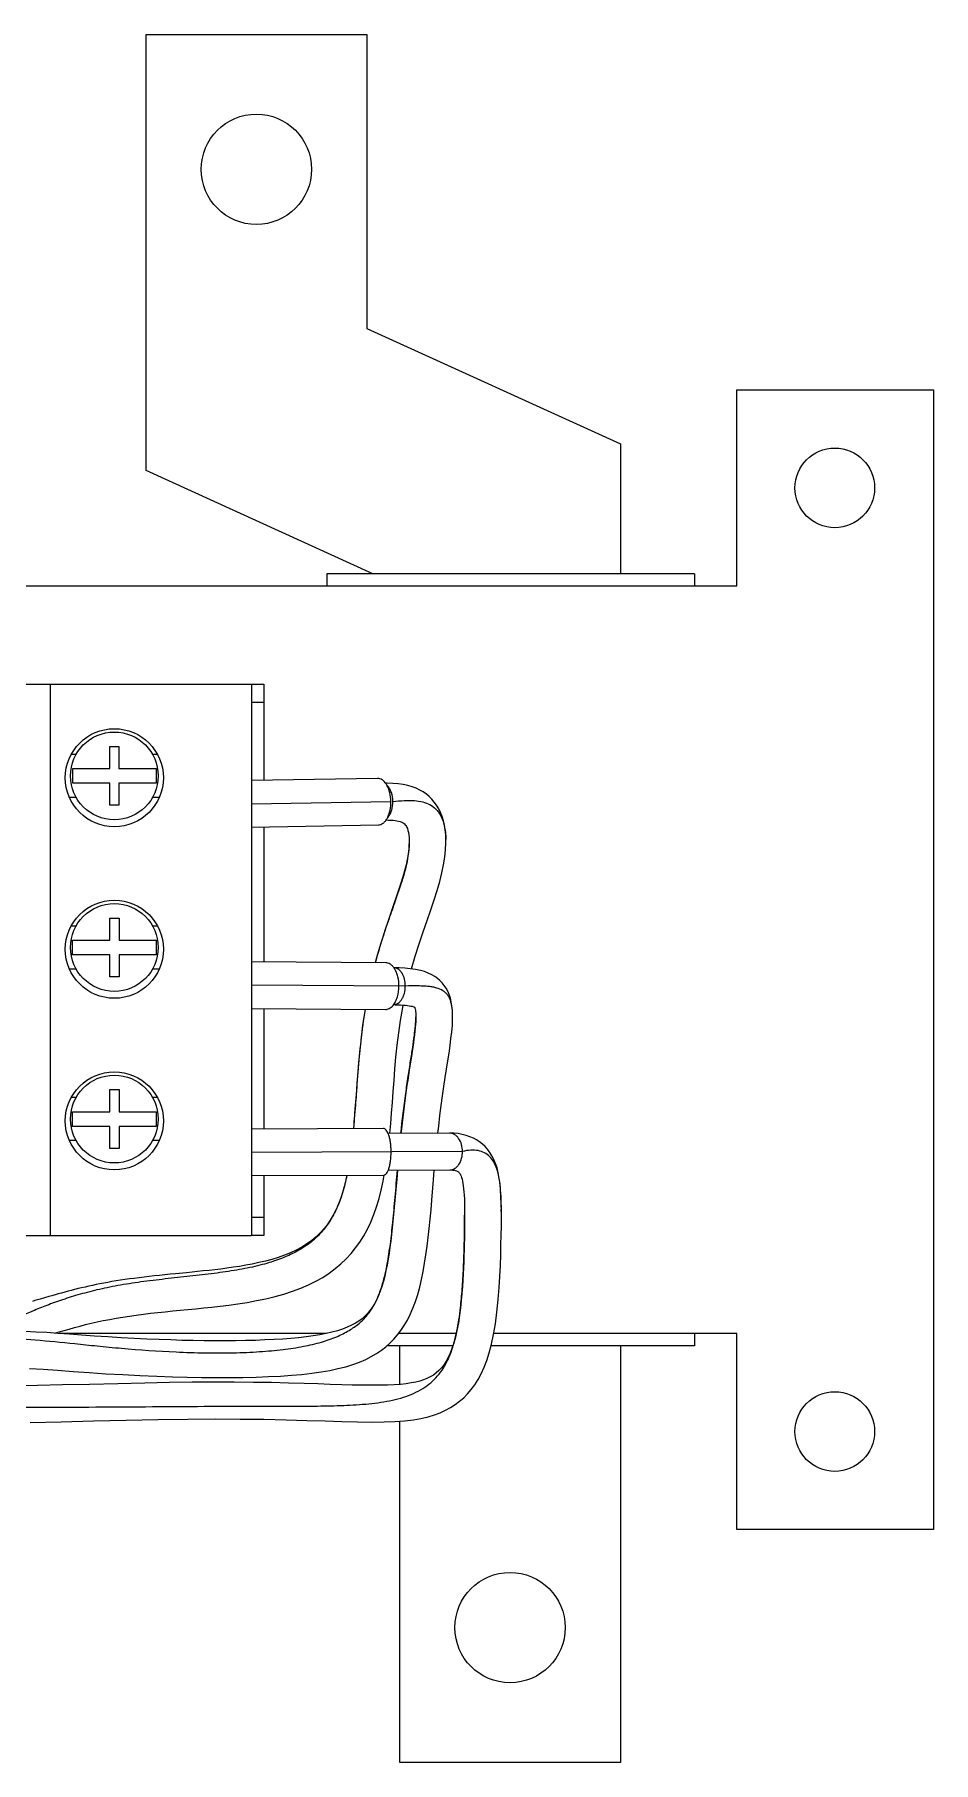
# Model space of a CAD drawing. Header units: millimetres. Extents: x 25 to 205, y 87 to 228.
# Drawn here: x 131.7 to 205.1, y 87.1 to 228.1 of the extents above; entities that cross this region are included whole.
import ezdxf

# ---------------------------------------------------------------- set-up
doc = ezdxf.new("R2010")
doc.units = ezdxf.units.MM
doc.header["$LTSCALE"] = 20.66977
for name, color, linetype in [('00_COMPONENTS', 7, 'CONTINUOUS'), ('00_COMPONENTS_1', 7, 'CONTINUOUS'), ('00_COMPONENTS_2', 7, 'CONTINUOUS'), ('00_COMPONENTS_3', 7, 'CONTINUOUS'), ('00_COMPONENTS_4', 7, 'CONTINUOUS'), ('00_COMPONENTS_7', 7, 'CONTINUOUS')]:
    doc.layers.add(name, color=color, linetype=linetype)

msp = doc.modelspace()

# ---------------------------------------------------------------- linework, layer by layer
at = {"layer": '00_COMPONENTS', "color": 7, "linetype": 'CONTINUOUS'}
for p, q in [((160.19, 138.81), (149.42, 138.76)), ((165.58, 138.43), (160.56, 138.41)), ((166.63, 136.93), (149.42, 136.86)), ((160.57, 135.41), (165.6, 135.43)), ((149.42, 134.96), (160.2, 135.01)), ((169.8, 131.88), (169.8, 131.94))]:
    msp.add_line(p, q, dxfattribs=at)
for points in [[(169.8, 131.73), (169.8, 132.07), (169.79, 132.67), (169.77, 133.24), (169.74, 133.78), (169.69, 134.28), (169.63, 134.74), (169.55, 135.18), (169.45, 135.59), (169.32, 135.96), (169.19, 136.29), (169.03, 136.59), (168.86, 136.86), (168.67, 137.11), (168.47, 137.33), (168.26, 137.53), (168.03, 137.71), (167.78, 137.87), (167.52, 138.02), (167.24, 138.14), (166.94, 138.25), (166.61, 138.33), (166.27, 138.39), (165.91, 138.42), (165.58, 138.43)], [(165.6, 135.43), (165.7, 135.43), (165.83, 135.42), (165.94, 135.4), (166.04, 135.38), (166.13, 135.36), (166.2, 135.33), (166.25, 135.29), (166.3, 135.26), (166.34, 135.22), (166.39, 135.16), (166.43, 135.1), (166.47, 135.02), (166.51, 134.92), (166.55, 134.8), (166.59, 134.66), (166.63, 134.5), (166.66, 134.32), (166.69, 134.12), (166.72, 133.89), (166.74, 133.63), (166.76, 133.36), (166.78, 133.08), (166.79, 132.79), (166.8, 132.48), (166.8, 132.17), (166.8, 131.84)], [(166.8, 131.84), (166.8, 131.5), (166.8, 131.09), (166.8, 130.68), (166.79, 130.26), (166.78, 129.82), (166.77, 129.37), (166.76, 128.91), (166.75, 128.44), (166.73, 127.95), (166.71, 127.45), (166.68, 126.94), (166.65, 126.42), (166.62, 125.89), (166.58, 125.34), (166.53, 124.77), (166.47, 124.18), (166.39, 123.57), (166.29, 122.95), (166.18, 122.33), (166.05, 121.77), (165.91, 121.29), (165.77, 120.85), (165.62, 120.47), (165.46, 120.12), (165.3, 119.82), (165.12, 119.54), (164.92, 119.29), (164.71, 119.06), (164.49, 118.86), (164.25, 118.69), (164, 118.54), (163.73, 118.41), (163.44, 118.3), (163.14, 118.2), (162.81, 118.12), (162.43, 118.04), (162.02, 117.98), (161.57, 117.93), (161.06, 117.9), (160.5, 117.87), (159.88, 117.85), (159.19, 117.85), (158.44, 117.86), (157.63, 117.87), (156.77, 117.9), (155.84, 117.93), (154.83, 117.96), (153.7, 118), (152.42, 118.03), (151.04, 118.07), (149.58, 118.09), (148, 118.11), (146.32, 118.11), (144.57, 118.1), (142.72, 118.07), (140.72, 118.03), (138.51, 117.98), (136.2, 117.93), (133.98, 117.88), (131.94, 117.84), (130.05, 117.81)], [(131.35, 114.83), (133.87, 114.88), (136.52, 114.94), (139.18, 115), (141.78, 115.05), (144.23, 115.09), (146.46, 115.11), (148.5, 115.1), (150.42, 115.08), (152.25, 115.04), (153.94, 114.99), (155.42, 114.94), (156.77, 114.9), (158.06, 114.86), (159.23, 114.85), (160.24, 114.86), (161.12, 114.89), (161.91, 114.95), (162.62, 115.04), (163.24, 115.14), (163.82, 115.28), (164.34, 115.44), (164.81, 115.61), (165.25, 115.81), (165.66, 116.04), (166.04, 116.28), (166.39, 116.55), (166.73, 116.84), (167.04, 117.16), (167.34, 117.51), (167.63, 117.9), (167.9, 118.33), (168.16, 118.8), (168.39, 119.32), (168.61, 119.88), (168.81, 120.51), (169, 121.22), (169.17, 122), (169.32, 122.86), (169.44, 123.83), (169.55, 124.86), (169.62, 125.84), (169.68, 126.74), (169.72, 127.63), (169.75, 128.51), (169.77, 129.33), (169.79, 130.1), (169.8, 130.85), (169.8, 131.58), (169.8, 131.73)]]:
    msp.add_lwpolyline(points, dxfattribs=at)
for centre, radius, start, end in [((156.7, 132.78), 13.08, 5.0078, 5.2946), ((154.52, 132.6), 15.26, 3.6842, 4.97), ((151.17, 132.39), 18.62, 3.0596, 3.6853), ((147.14, 132.18), 22.66, 2.3059, 3.0422), ((141.93, 131.97), 27.87, 1.7458, 2.2999), ((136.77, 131.82), 33.03, 1.2616, 1.7395), ((130.32, 131.68), 39.49, 0.7835, 1.2536), ((112.11, 131.52), 54.69, 0.0602, 0.2291), ((123.14, 131.59), 46.66, 0.4294, 0.7802)]:
    msp.add_arc(centre, radius, start, end, dxfattribs=at)
for points, knots in [([(160.8, 136.91), (160.8, 137.03), (160.8, 137.26), (160.76, 137.61), (160.71, 137.95), (160.63, 138.24), (160.53, 138.49), (160.44, 138.65), (160.36, 138.73), (160.29, 138.79), (160.23, 138.81), (160.19, 138.81)], [0, 0, 0, 0, 0.166789, 0.337008, 0.501806, 0.651147, 0.776576, 0.87415, 0.912881, 0.945926, 1, 1, 1, 1]), ([(166.63, 136.93), (166.63, 137.12), (166.58, 137.5), (166.39, 137.93), (166.16, 138.19), (165.97, 138.33), (165.78, 138.41), (165.65, 138.43), (165.58, 138.43)], [0, 0, 0, 0, 0.2813, 0.560827, 0.68798, 0.802928, 0.906189, 1, 1, 1, 1]), ([(160.2, 135.01), (160.24, 135.01), (160.3, 135.03), (160.37, 135.08), (160.45, 135.17), (160.55, 135.33), (160.64, 135.57), (160.71, 135.87), (160.77, 136.21), (160.8, 136.56), (160.8, 136.79), (160.8, 136.91)], [0, 0, 0, 0, 0.054068, 0.087105, 0.125828, 0.223388, 0.34881, 0.498154, 0.662962, 0.833196, 1, 1, 1, 1]), ([(165.6, 135.43), (165.66, 135.43), (165.79, 135.45), (165.99, 135.53), (166.17, 135.67), (166.4, 135.94), (166.59, 136.37), (166.63, 136.74), (166.63, 136.93)], [0, 0, 0, 0, 0.093825, 0.197107, 0.312074, 0.439235, 0.718743, 1, 1, 1, 1]), ([(169.72, 133.99), (169.69, 134.27), (169.63, 134.79), (169.46, 135.49), (169.21, 136.07), (168.87, 136.53), (168.43, 136.85), (167.9, 137.03), (167.28, 137.06), (166.85, 136.99), (166.63, 136.93)], [0, 0, 0, 0, 0.1657, 0.306803, 0.428601, 0.536776, 0.639305, 0.745305, 0.863484, 1, 1, 1, 1]), ([(166.47, 124.17), (166.52, 124.68), (166.62, 125.77), (166.72, 127.52), (166.78, 129.48), (166.81, 130.86), (166.8, 131.58)], [0, 0, 0, 0, 0.209514, 0.439951, 0.709506, 1, 1, 1, 1]), ([(103.28, 126.45), (103.49, 126.02), (103.77, 125.3), (104.09, 124.26), (104.33, 123.37), (104.59, 122.49), (104.92, 121.47), (105.26, 120.54), (105.65, 119.7), (105.98, 119.11), (106.36, 118.55), (106.79, 118.03), (107.29, 117.59), (107.84, 117.22), (108.43, 116.92), (109.07, 116.67), (109.78, 116.46), (110.84, 116.24), (112.31, 116.07), (114.25, 116), (116.02, 116), (117.54, 116.01), (119.22, 116.03), (121.54, 116.06), (124.65, 116.08), (128.24, 116.07), (132.32, 116.06), (136.74, 116.08), (141.2, 116.11), (145.34, 116.14), (148.93, 116.15), (151.92, 116.15), (154.43, 116.15), (156.65, 116.19), (158.38, 116.28), (159.72, 116.42), (160.67, 116.58), (161.58, 116.79), (162.43, 117.09), (163.21, 117.46), (163.89, 117.92), (164.48, 118.46), (164.98, 119.08), (165.38, 119.78), (165.71, 120.56), (165.97, 121.39), (166.26, 122.59), (166.39, 123.53), (166.47, 124.17)], [0, 0, 0, 0, 0.019398, 0.031321, 0.044241, 0.056901, 0.068336, 0.087814, 0.096802, 0.10592, 0.115145, 0.124304, 0.133277, 0.142082, 0.15092, 0.160154, 0.170079, 0.180753, 0.203908, 0.230016, 0.259617, 0.275369, 0.291815, 0.327818, 0.369461, 0.417952, 0.473363, 0.534857, 0.597202, 0.654076, 0.702733, 0.74273, 0.775573, 0.804566, 0.832416, 0.845938, 0.859045, 0.871666, 0.883847, 0.895477, 0.90646, 0.917053, 0.927705, 0.938619, 0.949884, 0.961651, 0.974023, 1, 1, 1, 1])]:
    msp.add_open_spline(points, degree=3, knots=knots, dxfattribs=at)
at = {"layer": '00_COMPONENTS_1', "color": 7, "linetype": 'CONTINUOUS'}
for p, q in [((149.42, 175.08), (150.42, 175.08)), ((150.42, 175.08), (150.42, 167.21)), ((150.42, 173.58), (149.42, 173.58)), ((150.42, 163.41), (150.42, 152.4)), ((150.42, 148.6), (150.42, 138.77)), ((150.42, 134.97), (150.42, 130.08)), ((149.42, 131.58), (150.42, 131.58)), ((150.42, 130.08), (149.42, 130.08))]:
    msp.add_line(p, q, dxfattribs=at)
at = {"layer": '00_COMPONENTS_2', "color": 7, "linetype": 'CONTINUOUS'}
for p, q in [((98.17, 175.08), (149.42, 175.08)), ((132.99, 175.08), (132.99, 130.08)), ((149.42, 175.08), (149.42, 130.08)), ((135.1, 169.33), (134.7, 169.33)), ((137.84, 169.97), (138.6, 169.97)), ((137.84, 168.18), (137.84, 169.97)), ((138.6, 169.97), (138.6, 168.18)), ((141.74, 169.33), (141.34, 169.33)), ((134.82, 168.18), (137.84, 168.18)), ((134.82, 166.98), (134.82, 168.18)), ((138.6, 168.18), (141.63, 168.18)), ((141.63, 168.18), (141.63, 166.98)), ((137.84, 166.98), (134.82, 166.98)), ((137.84, 165.19), (137.84, 166.98)), ((141.63, 166.98), (138.6, 166.98)), ((138.6, 166.98), (138.6, 165.19)), ((135.1, 165.82), (134.56, 165.82)), ((138.6, 165.19), (137.84, 165.19)), ((141.88, 165.82), (141.34, 165.82)), ((135.1, 155.33), (134.7, 155.33)), ((137.85, 155.97), (138.61, 155.97)), ((137.85, 154.18), (137.85, 155.97)), ((138.61, 155.97), (138.61, 154.18)), ((141.74, 155.33), (141.34, 155.33)), ((134.81, 154.18), (137.85, 154.18)), ((134.81, 152.98), (134.81, 154.18)), ((138.61, 154.18), (141.63, 154.18)), ((141.63, 154.18), (141.63, 152.98)), ((137.85, 152.98), (134.81, 152.98)), ((137.85, 151.19), (137.85, 152.98)), ((141.63, 152.98), (138.61, 152.98)), ((138.61, 152.98), (138.61, 151.19)), ((135.1, 151.82), (134.56, 151.82)), ((138.61, 151.19), (137.85, 151.19)), ((141.88, 151.82), (141.34, 151.82)), ((135.1, 141.33), (134.7, 141.33)), ((137.86, 141.98), (138.61, 141.98)), ((137.86, 140.18), (137.86, 141.98)), ((138.61, 141.98), (138.61, 140.18)), ((141.74, 141.33), (141.34, 141.33)), ((134.81, 140.18), (137.86, 140.18)), ((134.81, 138.98), (134.81, 140.18)), ((138.61, 140.18), (141.63, 140.18)), ((141.63, 140.18), (141.63, 138.98)), ((137.86, 138.98), (134.81, 138.98)), ((137.86, 137.18), (137.86, 138.98)), ((141.63, 138.98), (138.61, 138.98)), ((138.61, 138.98), (138.61, 137.18)), ((135.1, 137.82), (134.56, 137.82)), ((138.61, 137.18), (137.86, 137.18)), ((141.88, 137.82), (141.34, 137.82)), ((98.17, 130.08), (149.42, 130.08))]:
    msp.add_line(p, q, dxfattribs=at)
for centre, radius in [((138.22, 167.43), 4), ((138.22, 167.58), 3.58), ((138.22, 153.43), 4), ((138.22, 153.58), 3.58), ((138.22, 139.43), 4), ((138.22, 139.58), 3.58)]:
    msp.add_circle(centre, radius, dxfattribs=at)
at = {"layer": '00_COMPONENTS_3', "color": 7, "linetype": 'CONTINUOUS'}
for p, q in [((160.37, 152.32), (149.42, 152.4)), ((161.96, 150.41), (149.42, 150.5)), ((149.42, 148.6), (160.34, 148.52)), ((162.82, 147.88), (162.82, 147.91)), ((165.82, 147.82), (165.82, 147.87)), ((162.46, 144.72), (162.28, 143.57)), ((161.32, 135.41), (161.26, 134.67)), ((164.27, 134.63), (164.33, 135.42))]:
    msp.add_line(p, q, dxfattribs=at)
for points in [[(165.82, 147.87), (165.82, 148.04), (165.81, 148.43), (165.77, 148.8), (165.71, 149.14), (165.64, 149.45), (165.54, 149.75), (165.42, 150.02), (165.29, 150.26), (165.14, 150.48), (164.98, 150.69), (164.79, 150.88), (164.59, 151.06), (164.37, 151.22), (164.12, 151.36), (163.84, 151.49), (163.54, 151.61), (163.19, 151.7), (162.79, 151.78), (162.37, 151.84), (161.93, 151.88), (161.45, 151.91), (161.04, 151.92)], [(161.01, 148.92), (161.14, 148.91), (161.37, 148.91), (161.58, 148.9), (161.78, 148.88), (161.97, 148.87), (162.13, 148.85), (162.28, 148.83), (162.4, 148.8), (162.51, 148.78), (162.59, 148.76), (162.65, 148.74), (162.69, 148.72), (162.72, 148.71), (162.73, 148.7), (162.74, 148.7)], [(162.72, 148.71), (162.74, 148.68), (162.75, 148.63)], [(162.75, 148.63), (162.77, 148.56), (162.79, 148.47), (162.8, 148.36), (162.81, 148.23), (162.82, 148.08), (162.82, 147.91)], [(162.82, 147.88), (162.82, 147.77), (162.81, 147.54), (162.79, 147.29), (162.77, 147.02), (162.74, 146.74), (162.71, 146.43), (162.66, 146.12), (162.62, 145.79), (162.57, 145.44), (162.52, 145.09), (162.46, 144.72)], [(164.62, 138.42), (164.69, 139.01), (164.79, 139.86), (164.89, 140.69), (165, 141.48), (165.11, 142.24), (165.22, 142.96), (165.33, 143.65), (165.43, 144.32), (165.53, 144.96), (165.62, 145.57), (165.69, 146.15), (165.75, 146.7), (165.8, 147.22), (165.82, 147.7), (165.82, 147.82)], [(162.28, 143.57), (162.22, 143.17), (162.16, 142.76), (162.1, 142.35), (162.04, 141.93), (161.98, 141.5), (161.92, 141.06), (161.86, 140.62), (161.81, 140.17), (161.75, 139.72), (161.7, 139.26), (161.64, 138.79), (161.6, 138.41)], [(161.26, 134.67), (161.16, 133.53), (161.11, 132.95), (161.06, 132.38), (161.01, 131.81), (160.95, 131.25), (160.9, 130.7), (160.84, 130.16), (160.78, 129.64), (160.71, 129.13), (160.64, 128.63), (160.56, 128.15), (160.48, 127.68), (160.38, 127.22), (160.28, 126.77), (160.17, 126.34), (160.04, 125.92), (159.91, 125.52), (159.76, 125.15), (159.61, 124.81), (159.44, 124.49), (159.26, 124.21), (159.08, 123.95), (158.88, 123.71), (158.66, 123.49), (158.43, 123.28), (158.17, 123.09), (157.89, 122.91), (157.58, 122.75), (157.23, 122.59), (156.85, 122.44), (156.43, 122.3), (155.98, 122.18), (155.5, 122.07), (154.98, 121.97), (154.44, 121.88), (153.86, 121.8), (153.26, 121.73), (152.62, 121.67), (151.96, 121.62), (151.25, 121.58), (150.51, 121.55), (149.74, 121.52), (148.93, 121.5), (148.11, 121.49), (147.26, 121.48), (146.41, 121.48), (145.54, 121.49), (144.66, 121.5), (143.75, 121.52), (142.84, 121.55), (141.88, 121.58), (140.86, 121.62), (139.83, 121.67), (138.77, 121.73), (137.69, 121.8), (136.6, 121.87), (135.55, 121.94), (134.56, 122.02), (133.61, 122.08), (132.7, 122.15), (131.81, 122.2), (130.95, 122.25)], [(131.29, 119.23), (132.41, 119.16), (133.59, 119.08), (134.85, 118.99), (136.17, 118.89), (137.52, 118.8), (138.9, 118.72), (140.3, 118.65), (141.68, 118.59), (142.96, 118.54), (144.15, 118.51), (145.32, 118.49), (146.49, 118.48), (147.61, 118.48), (148.71, 118.49), (149.78, 118.52), (150.81, 118.56), (151.77, 118.61), (152.68, 118.67), (153.53, 118.74), (154.33, 118.84), (155.09, 118.94), (155.8, 119.07), (156.47, 119.21), (157.1, 119.37), (157.68, 119.56), (158.22, 119.75), (158.73, 119.97), (159.19, 120.2), (159.62, 120.45), (160.01, 120.72), (160.37, 121), (160.71, 121.3), (161.03, 121.62), (161.33, 121.96), (161.61, 122.33), (161.88, 122.73), (162.13, 123.16), (162.37, 123.63), (162.59, 124.14), (162.79, 124.68), (162.98, 125.26), (163.15, 125.86), (163.29, 126.49), (163.43, 127.14), (163.54, 127.81), (163.65, 128.49), (163.74, 129.2), (163.83, 129.92), (163.91, 130.65), (163.98, 131.41), (164.06, 132.18), (164.12, 132.97), (164.27, 134.63)]]:
    msp.add_lwpolyline(points, dxfattribs=at)
msp.add_arc((159.58, 150.43), 2.39, 359.5738, 359.9717, dxfattribs=at)
for points, knots in [([(161.07, 151.87), (161.02, 151.94), (160.92, 152.07), (160.74, 152.22), (160.55, 152.3), (160.43, 152.32), (160.37, 152.32)], [0, 0, 0, 0, 0.300375, 0.563237, 0.793448, 1, 1, 1, 1]), ([(161.96, 150.43), (161.96, 150.62), (161.92, 150.98), (161.76, 151.4), (161.57, 151.66), (161.41, 151.8), (161.23, 151.89), (161.1, 151.92), (161.04, 151.92)], [0, 0, 0, 0, 0.298395, 0.570352, 0.691539, 0.802047, 0.90363, 1, 1, 1, 1]), ([(161.44, 150.41), (161.45, 150.67), (161.4, 151.07), (161.25, 151.55), (161.13, 151.77), (161.07, 151.87)], [0, 0, 0, 0, 0.51241, 0.766444, 1, 1, 1, 1]), ([(160.96, 148.85), (161.04, 148.95), (161.19, 149.18), (161.38, 149.7), (161.44, 150.13), (161.44, 150.41)], [0, 0, 0, 0, 0.226544, 0.479988, 1, 1, 1, 1]), ([(161.01, 148.92), (161.07, 148.92), (161.2, 148.94), (161.38, 149.03), (161.54, 149.17), (161.69, 149.36), (161.81, 149.58), (161.93, 149.93), (161.96, 150.22), (161.96, 150.41)], [0, 0, 0, 0, 0.096064, 0.197568, 0.308166, 0.429502, 0.56149, 0.702406, 1, 1, 1, 1]), ([(165.82, 147.87), (165.82, 148.13), (165.81, 148.5), (165.73, 148.96), (165.65, 149.26), (165.54, 149.51), (165.4, 149.73), (165.23, 149.91), (164.95, 150.12), (164.6, 150.26), (164.21, 150.35), (163.85, 150.4), (163.45, 150.43), (162.82, 150.45), (162.32, 150.44), (161.96, 150.43)], [0, 0, 0, 0, 0.139604, 0.199754, 0.254181, 0.303722, 0.349651, 0.393892, 0.438482, 0.536157, 0.592857, 0.656552, 0.728386, 0.80931, 1, 1, 1, 1]), ([(160.34, 148.52), (160.39, 148.52), (160.5, 148.53), (160.66, 148.6), (160.82, 148.7), (160.91, 148.8), (160.96, 148.85)], [0, 0, 0, 0, 0.212704, 0.445725, 0.706324, 1, 1, 1, 1]), ([(161.6, 138.41), (161.72, 139.49), (161.91, 141.05), (162.19, 143.02), (162.39, 144.27), (162.56, 145.38), (162.7, 146.34), (162.79, 147.15), (162.82, 147.65), (162.82, 147.88)], [0, 0, 0, 0, 0.341421, 0.491323, 0.62489, 0.741796, 0.842538, 0.928249, 1, 1, 1, 1]), ([(113.56, 127.51), (113.56, 127.41), (113.57, 127.19), (113.58, 126.68), (113.6, 126.07), (113.64, 125.37), (113.68, 124.71), (113.74, 123.95), (113.83, 123.12), (113.93, 122.38), (114.06, 121.76), (114.19, 121.31), (114.35, 120.9), (114.56, 120.55), (114.81, 120.27), (115.11, 120.04), (115.49, 119.89), (115.94, 119.79), (116.5, 119.78), (117.16, 119.83), (117.96, 119.96), (118.9, 120.17), (119.96, 120.43), (121.14, 120.73), (122.39, 121.03), (123.67, 121.29), (124.97, 121.5), (126.28, 121.63), (127.59, 121.7), (129.41, 121.72), (131.89, 121.57), (134.52, 121.3), (136.87, 121.06), (139.62, 120.79), (142.55, 120.58), (145.6, 120.49), (147.87, 120.49), (150, 120.58), (151.91, 120.75), (153.6, 121), (155.07, 121.34), (156.32, 121.77), (157.35, 122.28), (158.18, 122.86), (158.84, 123.52), (159.39, 124.29), (159.75, 125.06), (160, 125.76), (160.26, 126.61), (160.52, 127.82), (160.76, 129.43), (160.96, 131.24), (161.14, 133.26), (161.26, 134.67), (161.32, 135.41)], [0, 0, 0, 0, 0.004595, 0.010301, 0.023841, 0.032551, 0.042918, 0.054599, 0.067436, 0.081669, 0.089228, 0.096623, 0.103399, 0.109501, 0.11518, 0.120835, 0.126917, 0.13389, 0.14223, 0.152419, 0.164869, 0.179683, 0.196721, 0.21565, 0.235765, 0.25616, 0.276476, 0.296596, 0.31672, 0.337244, 0.381156, 0.431353, 0.459644, 0.490341, 0.559294, 0.595735, 0.631349, 0.664533, 0.694128, 0.72016, 0.743385, 0.763781, 0.781347, 0.796515, 0.810352, 0.824376, 0.840204, 0.849237, 0.859095, 0.881249, 0.906381, 0.934394, 0.965673, 1, 1, 1, 1])]:
    msp.add_open_spline(points, degree=3, knots=knots, dxfattribs=at)
at = {"layer": '00_COMPONENTS_4', "color": 7, "linetype": 'CONTINUOUS'}
for p, q in [((159.7, 167.38), (149.42, 167.2)), ((149.42, 165.3), (160.79, 165.5)), ((149.42, 163.39), (159.77, 163.58)), ((162.27, 162.33), (162.27, 162.33)), ((165.27, 162.38), (165.27, 162.38)), ((160.16, 134.5), (160.25, 135.01))]:
    msp.add_line(p, q, dxfattribs=at)
for points in [[(165.27, 162.38), (165.26, 162.77), (165.22, 163.17), (165.16, 163.55), (165.07, 163.91), (164.97, 164.26), (164.84, 164.59), (164.69, 164.9), (164.52, 165.18), (164.33, 165.44), (164.13, 165.68), (163.91, 165.9), (163.68, 166.09), (163.43, 166.27), (163.15, 166.43), (162.84, 166.57), (162.52, 166.7), (162.16, 166.8), (161.78, 166.88), (161.37, 166.94), (160.94, 166.97), (160.48, 166.99), (160.36, 166.99)], [(160.4, 163.99), (160.58, 163.98), (160.79, 163.97), (160.97, 163.96), (161.13, 163.94), (161.27, 163.92), (161.41, 163.9), (161.53, 163.86), (161.63, 163.83), (161.72, 163.79), (161.8, 163.75), (161.86, 163.71), (161.91, 163.66), (161.96, 163.6), (162.02, 163.53), (162.07, 163.42), (162.13, 163.29), (162.18, 163.13), (162.22, 162.95), (162.25, 162.76), (162.27, 162.53), (162.27, 162.33)], [(162.27, 162.33), (162.28, 162.22), (162.26, 161.9), (162.24, 161.54), (162.19, 161.16), (162.11, 160.75), (162.02, 160.31), (161.9, 159.84), (161.76, 159.34), (161.6, 158.82), (161.42, 158.26), (161.22, 157.68), (161.01, 157.07), (160.79, 156.42), (160.56, 155.76), (160.32, 155.06), (160.09, 154.34), (159.86, 153.59), (159.64, 152.83), (159.5, 152.33)], [(162.47, 151.83), (162.78, 152.87), (163.1, 153.89), (163.42, 154.86), (163.74, 155.77), (164.04, 156.64), (164.32, 157.46), (164.56, 158.23), (164.77, 158.97), (164.95, 159.66), (165.09, 160.33), (165.19, 160.96), (165.25, 161.56), (165.27, 162.12), (165.27, 162.38)], [(158.68, 148.53), (158.6, 148.04), (158.48, 147.25), (158.38, 146.46), (158.3, 145.69), (158.22, 144.93), (158.15, 144.19), (158.09, 143.47), (158.04, 142.76), (157.99, 142.06), (157.94, 141.38), (157.88, 140.71), (157.83, 140.05), (157.78, 139.4), (157.73, 138.8)], [(160.7, 138.41), (160.77, 139.21), (160.84, 140.06), (160.91, 140.93), (160.98, 141.82), (161.04, 142.73), (161.12, 143.67), (161.2, 144.62), (161.31, 145.6), (161.43, 146.61), (161.57, 147.63), (161.75, 148.67), (161.79, 148.88)], [(133.35, 122.1), (133.71, 122.21), (134.12, 122.33), (134.54, 122.44), (134.97, 122.56), (135.42, 122.68), (135.87, 122.8), (136.34, 122.91), (136.83, 123.02), (137.32, 123.13), (137.84, 123.23), (138.36, 123.32), (138.9, 123.41), (139.45, 123.5), (140.01, 123.58), (140.59, 123.65), (141.17, 123.73), (141.77, 123.79), (142.37, 123.86), (142.98, 123.92), (143.6, 123.98), (144.23, 124.04), (144.86, 124.1), (145.51, 124.17), (146.18, 124.24), (146.86, 124.32), (147.57, 124.4), (148.3, 124.5), (149.06, 124.62), (149.82, 124.76), (150.58, 124.91), (151.33, 125.09), (152.06, 125.29), (152.76, 125.52), (153.43, 125.77), (154.06, 126.04), (154.66, 126.34), (155.23, 126.66), (155.76, 127), (156.25, 127.37), (156.71, 127.76), (157.14, 128.17), (157.54, 128.6), (157.91, 129.06), (158.25, 129.54), (158.57, 130.05), (158.87, 130.6), (159.14, 131.17), (159.39, 131.78), (159.62, 132.42), (159.82, 133.09), (160, 133.78), (160.16, 134.5)], [(157.2, 134.99), (157.12, 134.62), (156.98, 134.08), (156.83, 133.56), (156.67, 133.06), (156.49, 132.59), (156.29, 132.15), (156.07, 131.73), (155.84, 131.33), (155.59, 130.96), (155.32, 130.62), (155.02, 130.29), (154.69, 129.97), (154.33, 129.68), (153.94, 129.4), (153.52, 129.13), (153.07, 128.89), (152.6, 128.67), (152.11, 128.47), (151.6, 128.29), (151.08, 128.13), (150.55, 127.99), (150.01, 127.86), (149.48, 127.75), (148.95, 127.65), (148.43, 127.56), (147.91, 127.48), (147.41, 127.41), (146.91, 127.34), (146.42, 127.28), (145.95, 127.23), (145.48, 127.18), (145.01, 127.13), (144.56, 127.09), (144.11, 127.04), (143.22, 126.96)], [(143.22, 126.96), (142.78, 126.91), (142.34, 126.87), (141.91, 126.82), (141.48, 126.78), (141.06, 126.73), (140.65, 126.68), (140.25, 126.63), (139.85, 126.58), (139.46, 126.53), (139.08, 126.48), (138.72, 126.42), (138.37, 126.37), (138.02, 126.31), (137.69, 126.25), (137.36, 126.19), (137.04, 126.13), (136.73, 126.07), (136.43, 126), (136.13, 125.94), (135.83, 125.87), (135.55, 125.81), (135.26, 125.74), (134.98, 125.67), (134.71, 125.6), (134.44, 125.53), (134.17, 125.46), (133.9, 125.38), (133.64, 125.31), (133.38, 125.24), (133.13, 125.16), (132.88, 125.09)], [(132.88, 125.09), (132.17, 124.88), (131.95, 124.82), (131.74, 124.76), (131.54, 124.7)]]:
    msp.add_lwpolyline(points, dxfattribs=at)
for points, knots in [([(160.79, 165.5), (160.79, 165.74), (160.74, 166.09), (160.61, 166.54), (160.47, 166.84), (160.29, 167.08), (160.1, 167.26), (159.9, 167.36), (159.76, 167.38), (159.7, 167.38)], [0, 0, 0, 0, 0.300355, 0.450729, 0.591558, 0.717363, 0.825819, 0.918517, 1, 1, 1, 1]), ([(160.95, 165.5), (160.95, 165.75), (160.89, 166.11), (160.69, 166.54), (160.56, 166.72), (160.48, 166.79)], [0, 0, 0, 0, 0.526016, 0.778633, 1, 1, 1, 1]), ([(159.77, 163.58), (159.83, 163.58), (159.97, 163.61), (160.17, 163.72), (160.35, 163.9), (160.51, 164.15), (160.64, 164.45), (160.77, 164.9), (160.8, 165.26), (160.79, 165.5)], [0, 0, 0, 0, 0.081487, 0.174192, 0.282655, 0.408464, 0.549292, 0.699661, 1, 1, 1, 1]), ([(160.53, 164.19), (160.6, 164.27), (160.73, 164.45), (160.91, 164.89), (160.95, 165.26), (160.95, 165.5)], [0, 0, 0, 0, 0.221367, 0.473984, 1, 1, 1, 1]), ([(160.95, 165.5), (161.26, 165.53), (161.84, 165.58), (162.66, 165.59), (163.37, 165.49), (163.98, 165.26), (164.49, 164.88), (164.83, 164.41), (165.03, 163.93), (165.16, 163.49), (165.25, 162.96), (165.27, 162.58), (165.27, 162.38)], [0, 0, 0, 0, 0.145459, 0.275388, 0.385764, 0.482431, 0.577812, 0.685591, 0.749281, 0.821987, 0.905184, 1, 1, 1, 1]), ([(162.27, 162.33), (162.28, 162.1), (162.26, 161.59), (162.15, 160.78), (161.94, 159.84), (161.61, 158.75), (161.18, 157.48), (160.65, 156), (160.06, 154.26), (159.69, 153), (159.5, 152.33)], [0, 0, 0, 0, 0.066389, 0.144587, 0.236294, 0.344106, 0.471691, 0.62254, 0.798354, 1, 1, 1, 1]), ([(158.68, 148.54), (158.4, 146.84), (158.14, 144.32), (157.92, 141.07), (157.79, 139.53), (157.73, 138.8)], [0, 0, 0, 0, 0.526522, 0.775009, 1, 1, 1, 1]), ([(157.2, 134.99), (157.1, 134.52), (156.88, 133.64), (156.45, 132.43), (155.93, 131.41), (155.42, 130.68), (154.97, 130.17), (154.47, 129.69), (153.75, 129.13), (152.72, 128.55), (151.73, 128.14), (150.84, 127.85), (149.81, 127.56), (148.39, 127.27), (146.57, 127), (144.62, 126.77), (142.63, 126.56), (140.66, 126.33), (138.78, 126.05), (137.04, 125.7), (135.46, 125.3), (134.03, 124.86), (132.74, 124.39), (131.59, 123.93), (130.57, 123.5), (129.81, 123.18), (129.26, 122.98), (128.89, 122.86), (128.55, 122.78), (128.23, 122.74), (127.94, 122.75), (127.66, 122.79), (127.41, 122.89), (127.17, 123.03), (126.96, 123.22), (126.76, 123.45), (126.58, 123.73), (126.41, 124.04), (126.26, 124.38), (126.08, 124.85), (125.87, 125.43), (125.65, 126.08), (125.5, 126.48), (125.43, 126.67)], [0, 0, 0, 0, 0.037664, 0.070464, 0.099533, 0.126254, 0.139247, 0.152347, 0.179793, 0.209892, 0.243857, 0.262657, 0.282722, 0.326596, 0.374832, 0.426103, 0.478612, 0.53054, 0.580065, 0.625861, 0.667944, 0.706664, 0.742176, 0.774273, 0.802899, 0.827764, 0.838661, 0.848566, 0.857552, 0.865728, 0.873246, 0.880322, 0.887216, 0.894201, 0.901536, 0.90942, 0.917969, 0.927186, 0.936856, 0.946754, 0.966383, 0.984421, 1, 1, 1, 1])]:
    msp.add_open_spline(points, degree=3, knots=knots, dxfattribs=at)
at = {"layer": '00_COMPONENTS_7', "color": 7, "linetype": 'CONTINUOUS'}
for p, q in [((140.81, 192.49), (140.81, 228.08)), ((140.81, 228.08), (158.81, 228.08)), ((158.81, 228.08), (158.81, 204.08)), ((158.81, 204.08), (179.51, 194.67)), ((189.01, 199.08), (205.06, 199.08)), ((189.01, 183.08), (189.01, 199.08)), ((205.06, 199.08), (205.06, 106.08)), ((179.51, 194.67), (179.51, 184.08)), ((159.31, 184.08), (140.81, 192.49)), ((185.56, 184.08), (155.56, 184.08)), ((155.56, 184.08), (155.56, 183.08)), ((185.56, 184.08), (185.56, 183.08)), ((126.82, 183.08), (189.01, 183.08)), ((155.53, 122.08), (133.72, 122.08)), ((166.12, 122.08), (161.42, 122.08)), ((189.01, 122.08), (169.18, 122.08)), ((185.56, 122.08), (185.56, 121.08)), ((189.01, 106.08), (189.01, 122.08)), ((165.84, 121.08), (160.46, 121.08)), ((161.51, 117.93), (161.51, 121.08)), ((185.56, 121.08), (168.96, 121.08)), ((179.51, 121.08), (179.51, 87.08)), ((161.51, 87.08), (161.51, 114.92)), ((205.06, 106.08), (189.01, 106.08)), ((179.51, 87.08), (161.51, 87.08))]:
    msp.add_line(p, q, dxfattribs=at)
for centre, radius in [((149.81, 217.08), 4.5), ((197.01, 191.08), 3.25), ((197.01, 114.08), 3.25), ((170.51, 98.08), 4.5)]:
    msp.add_circle(centre, radius, dxfattribs=at)

doc.saveas('drawing.dxf')
